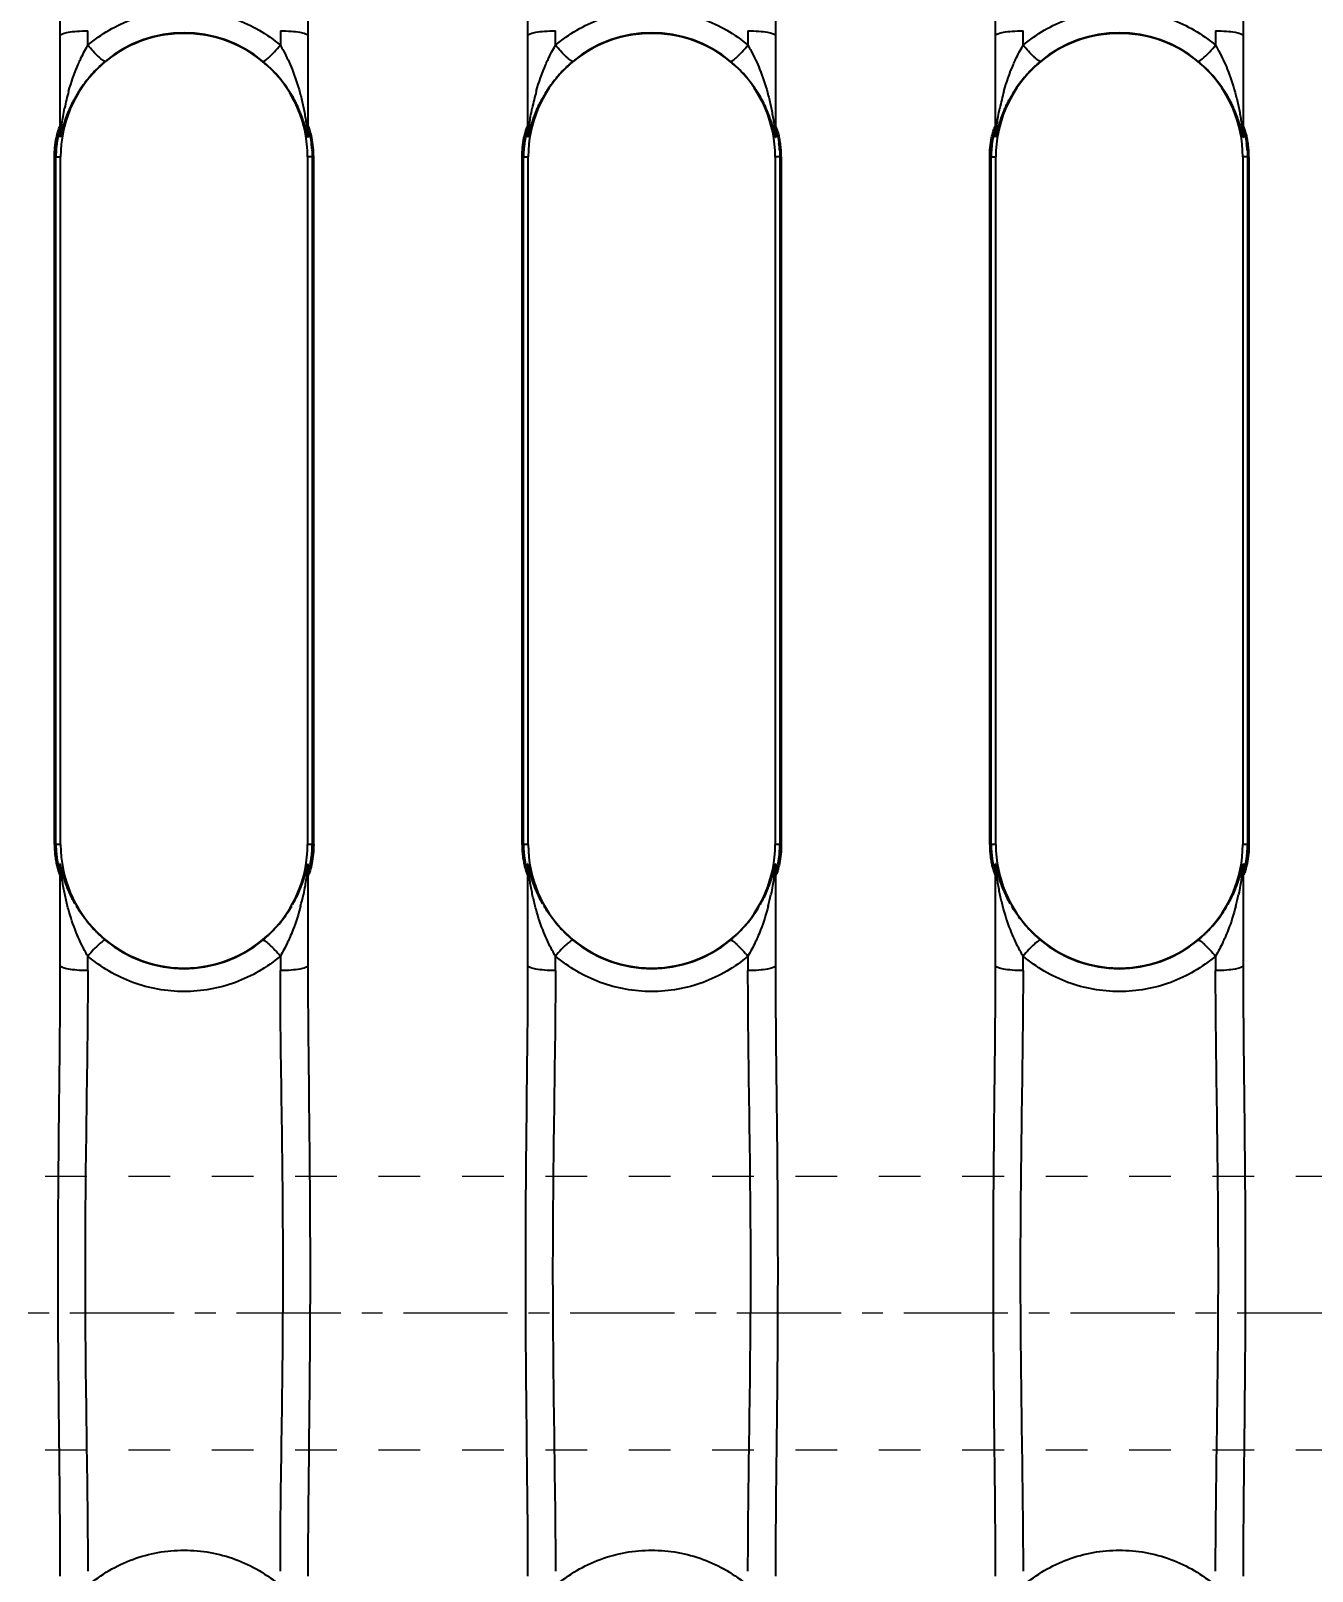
# Model space of a CAD drawing. Header units: millimetres. Extents: x 1147 to 12155, y -6137 to -4403.
# Drawn here: x 3999.1 to 4045.9, y -5354.2 to -5297.9 of the extents above; entities that cross this region are included whole.
import ezdxf

# ---------------------------------------------------------------- set-up
doc = ezdxf.new("R2010")
doc.units = ezdxf.units.MM
doc.header["$LTSCALE"] = 16.335
doc.header["$PDMODE"] = 3
doc.header["$PDSIZE"] = 0.3125
doc.linetypes.add('CENTER', pattern=[0.6, 0.375, -0.075, 0.075, -0.075])
doc.linetypes.add('HIDDEN', pattern=[0.2, 0.1, -0.1])
doc.layers.get('0').update_dxf_attribs({"linetype": 'CONTINUOUS'})
doc.layers.get('Defpoints').update_dxf_attribs({"linetype": 'CONTINUOUS'})
doc.layers.add('cool', color=153, linetype='HIDDEN', lineweight=9)
doc.layers.add('DEFAULT_2', color=8, linetype='HIDDEN')
doc.styles.get("Standard").update_dxf_attribs({"font": 'txt', "width": 0.8})
doc.dimstyles.get("Standard").update_dxf_attribs({"dimtxt": 0.15625, "dimasz": 0.1875, "dimexe": 0.125, "dimexo": 0.0625, "dimtad": 0, "dimtih": 1, "dimtoh": 1, "dimdsep": 46, "dimtxsty": 'Standard', "dimcen": 0.09, "dimadec": 0, "dimazin": 0, "dimtp": 0.01, "dimtm": 0.01, "dimtfac": 1, "dimtofl": 0, "dimtmove": 0, "dimatfit": 3, "dimfxl": 0, "dimtolj": 1, "dimarcsym": 0})

# ---------------------------------------------------------------- blocks, each defined once
blk = doc.blocks.new('*D717')
at = {"color": 4, "lineweight": -2}
blk.add_line((3824.529, -5433.772), (3814.98, -5433.772), dxfattribs=at)
at = {"layer": 'Defpoints', "color": 0}
for p in [(4103.729, -5263.772), (3814.98, -5433.772), (3824.592, -5433.772)]:
    blk.add_point(p, dxfattribs=at)
at = {"color": 6, "insert": (3801.647, -5433.772), "char_height": 8, "attachment_point": 5}
blk.add_mtext('\\A1;170.00', dxfattribs=at)
blk = doc.blocks.new('*D718')
at = {"color": 4, "lineweight": -2}
blk.add_line((3847.666, -5468.772), (3814.98, -5468.772), dxfattribs=at)
at = {"layer": 'Defpoints', "color": 0}
for p in [(4103.729, -5263.772), (3814.98, -5468.772), (3847.729, -5468.772)]:
    blk.add_point(p, dxfattribs=at)
at = {"color": 6, "insert": (3800.58, -5468.772), "char_height": 8, "attachment_point": 5}
blk.add_mtext('\\A1;205.00', dxfattribs=at)
blk = doc.blocks.new('*D719')
at = {"color": 4, "lineweight": -2}
blk.add_line((3858.729, -5479.834), (3858.729, -5513.096), dxfattribs=at)
at = {"layer": 'Defpoints', "color": 0}
for p in [(4103.729, -5263.772), (3858.729, -5479.772), (3858.729, -5513.096)]:
    blk.add_point(p, dxfattribs=at)
at = {"color": 6, "insert": (3858.729, -5528.03), "char_height": 8, "attachment_point": 5, "rotation": 90}
blk.add_mtext('\\A1;245.00', dxfattribs=at)
blk = doc.blocks.new('*D720')
at = {"color": 4, "lineweight": -2}
blk.add_line((3993.729, -5274.535), (3993.729, -5513.096), dxfattribs=at)
at = {"layer": 'Defpoints', "color": 0}
for p in [(4103.729, -5263.772), (3993.729, -5274.473), (3993.729, -5513.096)]:
    blk.add_point(p, dxfattribs=at)
at = {"color": 6, "insert": (3993.729, -5525.363), "char_height": 8, "attachment_point": 5, "rotation": 90}
blk.add_mtext('\\A1;110.00', dxfattribs=at)
blk = doc.blocks.new('*D723')
at = {"color": 4, "lineweight": -2}
blk.add_line((3852.641, -5344.772), (3818.256, -5344.772), dxfattribs=at)
at = {"layer": 'Defpoints', "color": 0}
for p in [(4103.729, -5263.772), (3818.256, -5344.772), (3852.703, -5344.772)]:
    blk.add_point(p, dxfattribs=at)
at = {"color": 6, "insert": (3807.59, -5344.772), "char_height": 8, "attachment_point": 5}
blk.add_mtext('\\A1;81.00', dxfattribs=at)
blk = doc.blocks.new('37')
at = {"layer": 'cool', "ltscale": 0.932966}
for p, q in [((734.334, -76), (1170, -76)), ((734.334, -86), (1170, -86))]:
    blk.add_line(p, q, dxfattribs=at)
at = {"layer": 'cool', "color": 1, "linetype": 'CENTER', "ltscale": 0.621977}
blk.add_line((720, -81), (1175, -81), dxfattribs=at)

msp = doc.modelspace()

# ---------------------------------------------------------------- linework, layer by layer
at = {"color": 7, "linetype": 'Continuous'}
for p, q in [((4001.168, -5298.433), (4001.168, -5297.903)), ((4008.206, -5297.903), (4008.206, -5298.433)), ((4018.261, -5298.433), (4018.261, -5297.903)), ((4025.3, -5297.903), (4025.3, -5298.433)), ((4035.355, -5298.433), (4035.355, -5297.903)), ((4042.393, -5297.903), (4042.393, -5298.433)), ((4000.162, -5301.632), (4000.162, -5298.083)), ((4009.212, -5298.083), (4009.212, -5301.632)), ((4017.256, -5301.632), (4017.256, -5298.083)), ((4026.305, -5298.083), (4026.305, -5301.632)), ((4034.349, -5301.632), (4034.349, -5298.083)), ((4043.399, -5298.083), (4043.399, -5301.632)), ((3999.95, -5327.648), (3999.95, -5302.511)), ((3999.95, -5302.511), (4000.173, -5302.511)), ((4000.002, -5327.648), (4000.002, -5302.511)), ((4000.173, -5327.648), (4000.173, -5302.511)), ((4009.201, -5302.511), (4009.201, -5327.648)), ((4009.425, -5302.511), (4009.201, -5302.511)), ((4009.373, -5302.511), (4009.373, -5327.648)), ((4009.425, -5327.648), (4009.425, -5302.511)), ((4017.043, -5327.648), (4017.043, -5302.511)), ((4017.043, -5302.511), (4017.267, -5302.511)), ((4017.095, -5327.648), (4017.095, -5302.511)), ((4017.267, -5327.648), (4017.267, -5302.511)), ((4026.294, -5302.511), (4026.294, -5327.648)), ((4026.518, -5302.511), (4026.294, -5302.511)), ((4026.466, -5302.511), (4026.466, -5327.648)), ((4026.518, -5302.511), (4026.518, -5327.648)), ((4034.137, -5327.648), (4034.137, -5302.511)), ((4034.137, -5302.511), (4034.36, -5302.511)), ((4034.189, -5327.648), (4034.189, -5302.511)), ((4034.36, -5327.648), (4034.36, -5302.511)), ((4043.388, -5302.511), (4043.388, -5327.648)), ((4043.612, -5302.511), (4043.388, -5302.511)), ((4043.56, -5302.511), (4043.56, -5327.648)), ((4043.612, -5302.511), (4043.612, -5327.648)), ((4000.173, -5327.648), (3999.95, -5327.648)), ((4009.425, -5327.648), (4009.201, -5327.648)), ((4017.267, -5327.648), (4017.043, -5327.648)), ((4026.518, -5327.648), (4026.294, -5327.648)), ((4034.36, -5327.648), (4034.137, -5327.648)), ((4043.612, -5327.648), (4043.388, -5327.648)), ((4000.162, -5332.076), (4000.162, -5328.527)), ((4009.212, -5328.527), (4009.212, -5332.076)), ((4017.256, -5332.076), (4017.256, -5328.527)), ((4026.305, -5328.527), (4026.305, -5332.076)), ((4034.349, -5332.076), (4034.349, -5328.527)), ((4043.399, -5328.527), (4043.399, -5332.076)), ((4001.168, -5332.256), (4001.168, -5331.726)), ((4008.206, -5331.726), (4008.206, -5332.256)), ((4018.261, -5332.256), (4018.261, -5331.726)), ((4025.3, -5331.726), (4025.3, -5332.256)), ((4035.355, -5332.256), (4035.355, -5331.726)), ((4042.393, -5331.726), (4042.393, -5332.256))]:
    msp.add_line(p, q, dxfattribs=at)
for centre, radius, start, end in [((4004.687, -5302.511), 4.514, 0, 180), ((4004.687, -5302.459), 4.486, 50.0576, 129.9413), ((4021.781, -5302.511), 4.514, 0, 180), ((4021.781, -5302.459), 4.486, 50.0582, 129.9419), ((4038.874, -5302.511), 4.514, 0, 180), ((4038.874, -5302.459), 4.486, 50.0582, 129.9419), ((4008.989, -5302.506), 8.851, 164.3389, 168.4206), ((4026.083, -5302.506), 8.851, 164.3389, 168.4206), ((4043.176, -5302.506), 8.851, 164.3389, 168.4206), ((3999.22, -5301.408), 0.942, 347.9554, 359.9838), ((3973.542, -5302.691), 26.622, 1.9381, 2.3377), ((3999.258, -5301.633), 0.904, 350.0447, 0.0904), ((4010.154, -5301.408), 0.942, 180.0141, 192.0456), ((4010.121, -5301.632), 0.91, 180.0251, 190.0006), ((4037.02, -5302.731), 27.81, 177.9269, 178.0608), ((4034.574, -5302.643), 25.363, 177.655, 177.9277), ((4016.314, -5301.408), 0.942, 347.9554, 359.9838), ((3990.636, -5302.691), 26.622, 1.9381, 2.3377), ((4016.352, -5301.633), 0.904, 350.0447, 0.0904), ((4027.247, -5301.408), 0.942, 180.0141, 192.0456), ((4027.215, -5301.632), 0.91, 180.0251, 190.0006), ((4054.114, -5302.731), 27.81, 177.9269, 178.0608), ((4051.668, -5302.643), 25.363, 177.655, 177.9277), ((4033.407, -5301.408), 0.942, 347.9554, 359.9838), ((4007.729, -5302.691), 26.622, 1.9381, 2.3377), ((4033.445, -5301.633), 0.904, 350.0447, 0.0904), ((4044.341, -5301.408), 0.942, 180.0141, 192.0456), ((4044.308, -5301.632), 0.91, 180.0251, 190.0006), ((4071.207, -5302.731), 27.81, 177.9269, 178.0608), ((4068.761, -5302.643), 25.363, 177.655, 177.9277), ((4005.337, -5302.542), 4.037, 4.0628, 7.3504), ((4022.43, -5302.542), 4.037, 4.0628, 7.3504), ((4039.524, -5302.542), 4.037, 4.0628, 7.3504), ((4004.687, -5327.648), 4.514, 180, 0), ((4021.781, -5327.648), 4.514, 180, 0), ((4038.874, -5327.648), 4.514, 180, 0), ((3972.354, -5327.428), 27.81, 357.9269, 358.0608), ((3999.259, -5328.526), 0.903, 359.9144, 9.9573), ((4010.115, -5328.526), 0.903, 170.0415, 180.0866), ((4035.832, -5327.468), 26.622, 181.9381, 182.3377), ((3989.448, -5327.428), 27.81, 357.9269, 358.0608), ((4016.352, -5328.526), 0.903, 359.9144, 9.9573), ((4027.209, -5328.526), 0.903, 170.0415, 180.0866), ((4052.926, -5327.468), 26.622, 181.9381, 182.3377), ((4006.541, -5327.428), 27.81, 357.9269, 358.0608), ((4033.446, -5328.526), 0.903, 359.9144, 9.9573), ((4044.302, -5328.526), 0.903, 170.0415, 180.0866), ((4070.019, -5327.468), 26.622, 181.9381, 182.3377), ((3974.8, -5327.517), 25.363, 357.655, 357.9277), ((3999.221, -5328.751), 0.942, 0.0141, 12.0456), ((4010.154, -5328.751), 0.942, 167.9548, 179.984), ((3991.893, -5327.517), 25.363, 357.655, 357.9277), ((4016.314, -5328.751), 0.942, 0.0141, 12.0456), ((4027.247, -5328.751), 0.942, 167.9548, 179.984), ((4008.987, -5327.517), 25.363, 357.655, 357.9277), ((4033.408, -5328.751), 0.942, 0.0141, 12.0456), ((4044.341, -5328.751), 0.942, 167.9548, 179.984), ((4000.349, -5327.645), 8.888, 345.276, 348.1247), ((4017.442, -5327.645), 8.888, 345.2757, 348.1241), ((4034.536, -5327.645), 8.888, 345.2757, 348.1241), ((4004.687, -5327.7), 4.486, 230.0586, 309.9424), ((4021.781, -5327.7), 4.486, 230.0584, 309.9418), ((4038.874, -5327.7), 4.486, 230.0584, 309.9418)]:
    msp.add_arc(centre, radius, start, end, dxfattribs=at)
for points, knots in [([(4000.162, -5298.083), (4000.162, -5296.228), (4000.112, -5292.509), (4000.068, -5286.926), (4000.112, -5281.342), (4000.162, -5277.623), (4000.162, -5275.768)], [0, 0, 0, 0, 0.249311, 0.500002, 0.750674, 1, 1, 1, 1]), ([(4009.212, -5275.768), (4009.212, -5277.623), (4009.262, -5281.342), (4009.307, -5286.926), (4009.262, -5292.509), (4009.212, -5296.228), (4009.212, -5298.083)], [0, 0, 0, 0, 0.249325, 0.5, 0.750675, 1, 1, 1, 1]), ([(4017.256, -5298.083), (4017.256, -5296.228), (4017.205, -5292.509), (4017.161, -5286.926), (4017.205, -5281.342), (4017.256, -5277.623), (4017.256, -5275.768)], [0, 0, 0, 0, 0.249311, 0.500002, 0.750674, 1, 1, 1, 1]), ([(4026.305, -5275.768), (4026.305, -5277.623), (4026.356, -5281.342), (4026.4, -5286.926), (4026.356, -5292.509), (4026.305, -5296.228), (4026.305, -5298.083)], [0, 0, 0, 0, 0.249324, 0.499998, 0.750687, 1, 1, 1, 1]), ([(4034.349, -5298.083), (4034.349, -5296.228), (4034.299, -5292.509), (4034.255, -5286.926), (4034.299, -5281.342), (4034.349, -5277.623), (4034.349, -5275.768)], [0, 0, 0, 0, 0.249311, 0.500002, 0.750674, 1, 1, 1, 1]), ([(4043.399, -5275.768), (4043.399, -5277.623), (4043.449, -5281.342), (4043.493, -5286.926), (4043.45, -5292.509), (4043.399, -5296.228), (4043.399, -5298.083)], [0, 0, 0, 0, 0.249324, 0.499998, 0.750687, 1, 1, 1, 1]), ([(4001.168, -5298.433), (4001.651, -5298.023), (4002.772, -5297.364), (4004.687, -5297.022), (4006.602, -5297.364), (4007.723, -5298.023), (4008.206, -5298.433)], [0, 0, 0, 0, 0.249585, 0.500007, 0.750432, 1, 1, 1, 1]), ([(4018.261, -5298.433), (4018.745, -5298.023), (4019.866, -5297.364), (4021.781, -5297.022), (4023.696, -5297.364), (4024.817, -5298.023), (4025.3, -5298.433)], [0, 0, 0, 0, 0.24958, 0.500005, 0.750428, 1, 1, 1, 1]), ([(4035.355, -5298.433), (4035.838, -5298.023), (4036.959, -5297.364), (4038.874, -5297.022), (4040.789, -5297.364), (4041.91, -5298.023), (4042.393, -5298.433)], [0, 0, 0, 0, 0.24958, 0.500005, 0.750428, 1, 1, 1, 1]), ([(4000.162, -5298.083), (4000.162, -5298.046), (4000.292, -5297.987), (4000.48, -5297.948), (4000.8, -5297.91), (4001.034, -5297.903), (4001.168, -5297.903)], [0, 0, 0, 0, 0.105188, 0.315079, 0.615704, 1, 1, 1, 1]), ([(4008.206, -5297.903), (4008.34, -5297.903), (4008.575, -5297.91), (4008.894, -5297.948), (4009.082, -5297.987), (4009.212, -5298.046), (4009.212, -5298.083)], [0, 0, 0, 0, 0.384296, 0.684921, 0.894812, 1, 1, 1, 1]), ([(4017.256, -5298.083), (4017.256, -5298.046), (4017.386, -5297.987), (4017.574, -5297.948), (4017.893, -5297.91), (4018.128, -5297.903), (4018.261, -5297.903)], [0, 0, 0, 0, 0.105188, 0.315079, 0.615704, 1, 1, 1, 1]), ([(4025.3, -5297.903), (4025.433, -5297.903), (4025.668, -5297.91), (4025.988, -5297.948), (4026.175, -5297.987), (4026.305, -5298.046), (4026.305, -5298.083)], [0, 0, 0, 0, 0.384296, 0.684921, 0.894812, 1, 1, 1, 1]), ([(4034.349, -5298.083), (4034.349, -5298.046), (4034.479, -5297.987), (4034.667, -5297.948), (4034.987, -5297.91), (4035.221, -5297.903), (4035.355, -5297.903)], [0, 0, 0, 0, 0.105188, 0.315079, 0.615704, 1, 1, 1, 1]), ([(4042.393, -5297.903), (4042.527, -5297.903), (4042.762, -5297.91), (4043.081, -5297.948), (4043.269, -5297.987), (4043.399, -5298.046), (4043.399, -5298.083)], [0, 0, 0, 0, 0.384296, 0.684921, 0.894812, 1, 1, 1, 1]), ([(4000.815, -5299.13), (4000.842, -5299.069), (4000.949, -5298.832), (4001.07, -5298.6), (4001.168, -5298.433)], [0, 0, 0, 0, 0.255328, 1, 1, 1, 1]), ([(4001.807, -5299.019), (4001.796, -5299.023), (4001.762, -5299.009), (4001.71, -5298.976), (4001.639, -5298.92), (4001.52, -5298.813), (4001.36, -5298.649), (4001.232, -5298.507), (4001.168, -5298.433)], [0, 0, 0, 0, 0.039768, 0.112527, 0.216204, 0.346578, 0.663689, 1, 1, 1, 1]), ([(4007.567, -5299.019), (4007.577, -5299.022), (4007.607, -5299.012), (4007.684, -5298.965), (4007.818, -5298.848), (4008.002, -5298.662), (4008.137, -5298.513), (4008.206, -5298.433)], [0, 0, 0, 0, 0.034739, 0.098255, 0.31502, 0.636272, 1, 1, 1, 1]), ([(4008.206, -5298.433), (4008.246, -5298.501), (4008.405, -5298.785), (4008.542, -5299.08), (4008.634, -5299.308)], [0, 0, 0, 0, 0.243206, 1, 1, 1, 1]), ([(4017.909, -5299.13), (4017.935, -5299.069), (4018.042, -5298.832), (4018.163, -5298.6), (4018.261, -5298.433)], [0, 0, 0, 0, 0.255328, 1, 1, 1, 1]), ([(4018.9, -5299.019), (4018.889, -5299.023), (4018.856, -5299.009), (4018.804, -5298.976), (4018.733, -5298.92), (4018.613, -5298.813), (4018.453, -5298.649), (4018.326, -5298.507), (4018.261, -5298.433)], [0, 0, 0, 0, 0.039768, 0.112527, 0.216204, 0.346578, 0.663689, 1, 1, 1, 1]), ([(4024.661, -5299.019), (4024.671, -5299.022), (4024.7, -5299.012), (4024.777, -5298.965), (4024.912, -5298.848), (4025.096, -5298.662), (4025.23, -5298.513), (4025.3, -5298.433)], [0, 0, 0, 0, 0.034738, 0.098254, 0.315018, 0.636269, 1, 1, 1, 1]), ([(4025.3, -5298.433), (4025.34, -5298.501), (4025.499, -5298.785), (4025.635, -5299.08), (4025.727, -5299.308)], [0, 0, 0, 0, 0.243206, 1, 1, 1, 1]), ([(4035.002, -5299.13), (4035.029, -5299.069), (4035.136, -5298.832), (4035.257, -5298.6), (4035.355, -5298.433)], [0, 0, 0, 0, 0.255328, 1, 1, 1, 1]), ([(4035.994, -5299.019), (4035.983, -5299.023), (4035.949, -5299.009), (4035.897, -5298.976), (4035.826, -5298.92), (4035.707, -5298.813), (4035.547, -5298.649), (4035.419, -5298.507), (4035.355, -5298.433)], [0, 0, 0, 0, 0.039768, 0.112527, 0.216204, 0.346578, 0.663689, 1, 1, 1, 1]), ([(4041.754, -5299.019), (4041.764, -5299.022), (4041.794, -5299.012), (4041.871, -5298.965), (4042.005, -5298.848), (4042.19, -5298.662), (4042.324, -5298.513), (4042.393, -5298.433)], [0, 0, 0, 0, 0.034738, 0.098254, 0.315018, 0.636269, 1, 1, 1, 1]), ([(4042.393, -5298.433), (4042.433, -5298.501), (4042.592, -5298.785), (4042.729, -5299.08), (4042.821, -5299.308)], [0, 0, 0, 0, 0.243206, 1, 1, 1, 1]), ([(4008.92, -5300.163), (4008.961, -5300.309), (4009.015, -5300.531), (4009.077, -5300.828), (4009.117, -5301.047), (4009.152, -5301.264), (4009.174, -5301.433), (4009.193, -5301.568), (4009.197, -5301.616), (4009.212, -5301.678), (4009.212, -5301.642), (4009.212, -5301.632)], [0, 0, 0, 0, 0.292745, 0.438531, 0.582185, 0.722214, 0.857925, 0.920652, 0.965542, 0.980282, 1, 1, 1, 1]), ([(4026.014, -5300.163), (4026.054, -5300.309), (4026.109, -5300.531), (4026.17, -5300.828), (4026.21, -5301.047), (4026.245, -5301.264), (4026.268, -5301.433), (4026.287, -5301.568), (4026.29, -5301.616), (4026.305, -5301.678), (4026.305, -5301.642), (4026.305, -5301.632)], [0, 0, 0, 0, 0.292745, 0.438531, 0.582185, 0.722214, 0.857925, 0.920652, 0.965542, 0.980282, 1, 1, 1, 1]), ([(4043.107, -5300.163), (4043.148, -5300.309), (4043.202, -5300.531), (4043.264, -5300.828), (4043.304, -5301.047), (4043.339, -5301.264), (4043.361, -5301.433), (4043.38, -5301.568), (4043.384, -5301.616), (4043.399, -5301.678), (4043.399, -5301.642), (4043.399, -5301.632)], [0, 0, 0, 0, 0.292745, 0.438531, 0.582185, 0.722214, 0.857925, 0.920652, 0.965542, 0.980282, 1, 1, 1, 1]), ([(4000.162, -5301.632), (4000.162, -5301.737), (4000.223, -5301.238), (4000.257, -5301.054), (4000.298, -5300.83), (4000.318, -5300.73)], [0, 0, 0, 0, 0.341336, 0.665225, 1, 1, 1, 1]), ([(4017.256, -5301.632), (4017.256, -5301.737), (4017.317, -5301.238), (4017.351, -5301.054), (4017.391, -5300.83), (4017.412, -5300.73)], [0, 0, 0, 0, 0.341336, 0.665225, 1, 1, 1, 1]), ([(4034.349, -5301.632), (4034.349, -5301.737), (4034.41, -5301.238), (4034.444, -5301.054), (4034.485, -5300.83), (4034.505, -5300.73)], [0, 0, 0, 0, 0.341336, 0.665225, 1, 1, 1, 1]), ([(4000.135, -5301.418), (4000.14, -5301.407), (4000.154, -5301.37), (4000.162, -5301.401), (4000.162, -5301.408)], [0, 0, 0, 0, 0.626438, 1, 1, 1, 1]), ([(4009.24, -5301.419), (4009.234, -5301.407), (4009.221, -5301.37), (4009.212, -5301.401), (4009.212, -5301.408)], [0, 0, 0, 0, 0.628048, 1, 1, 1, 1]), ([(4017.228, -5301.418), (4017.233, -5301.407), (4017.247, -5301.37), (4017.256, -5301.401), (4017.256, -5301.408)], [0, 0, 0, 0, 0.626438, 1, 1, 1, 1]), ([(4026.518, -5302.511), (4026.518, -5302.43), (4026.512, -5302.269), (4026.491, -5302.045), (4026.45, -5301.82), (4026.424, -5301.671), (4026.305, -5301.322), (4026.305, -5301.408)], [0, 0, 0, 0, 0.214987, 0.421209, 0.609636, 0.771139, 1, 1, 1, 1]), ([(4034.322, -5301.418), (4034.327, -5301.407), (4034.341, -5301.37), (4034.349, -5301.401), (4034.349, -5301.408)], [0, 0, 0, 0, 0.626438, 1, 1, 1, 1]), ([(4043.612, -5302.511), (4043.612, -5302.43), (4043.606, -5302.269), (4043.585, -5302.045), (4043.544, -5301.82), (4043.517, -5301.671), (4043.399, -5301.322), (4043.399, -5301.408)], [0, 0, 0, 0, 0.214987, 0.421209, 0.609636, 0.771139, 1, 1, 1, 1]), ([(3999.95, -5302.511), (3999.95, -5302.279), (3999.979, -5301.959), (4000.069, -5301.599), (4000.112, -5301.466), (4000.135, -5301.418)], [0, 0, 0, 0, 0.624992, 0.858526, 1, 1, 1, 1]), ([(4000.142, -5301.605), (4000.141, -5301.599), (4000.139, -5301.581), (4000.113, -5301.619), (4000.104, -5301.67), (4000.072, -5301.78), (4000.048, -5301.92), (4000.033, -5302.028), (4000.027, -5302.087)], [0, 0, 0, 0, 0.031586, 0.058655, 0.179649, 0.387453, 0.666809, 1, 1, 1, 1]), ([(4009.233, -5301.605), (4009.233, -5301.599), (4009.234, -5301.583), (4009.259, -5301.612), (4009.266, -5301.658), (4009.296, -5301.752), (4009.318, -5301.877), (4009.334, -5301.973), (4009.34, -5302.026)], [0, 0, 0, 0, 0.034845, 0.059758, 0.176762, 0.382078, 0.661724, 1, 1, 1, 1]), ([(4009.425, -5302.511), (4009.425, -5302.279), (4009.395, -5301.959), (4009.306, -5301.599), (4009.262, -5301.466), (4009.24, -5301.419)], [0, 0, 0, 0, 0.624591, 0.858263, 1, 1, 1, 1]), ([(4017.043, -5302.511), (4017.043, -5302.279), (4017.073, -5301.959), (4017.162, -5301.599), (4017.205, -5301.466), (4017.228, -5301.418)], [0, 0, 0, 0, 0.624992, 0.858526, 1, 1, 1, 1]), ([(4017.235, -5301.605), (4017.235, -5301.599), (4017.233, -5301.581), (4017.206, -5301.619), (4017.198, -5301.67), (4017.165, -5301.78), (4017.142, -5301.92), (4017.127, -5302.028), (4017.12, -5302.087)], [0, 0, 0, 0, 0.031586, 0.058655, 0.179649, 0.387453, 0.666809, 1, 1, 1, 1]), ([(4026.326, -5301.605), (4026.326, -5301.599), (4026.327, -5301.583), (4026.353, -5301.612), (4026.36, -5301.658), (4026.39, -5301.752), (4026.412, -5301.877), (4026.427, -5301.973), (4026.434, -5302.026)], [0, 0, 0, 0, 0.034845, 0.059758, 0.176762, 0.382078, 0.661724, 1, 1, 1, 1]), ([(4034.137, -5302.511), (4034.137, -5302.279), (4034.166, -5301.959), (4034.256, -5301.599), (4034.299, -5301.466), (4034.322, -5301.418)], [0, 0, 0, 0, 0.624992, 0.858526, 1, 1, 1, 1]), ([(4034.329, -5301.605), (4034.328, -5301.599), (4034.326, -5301.581), (4034.3, -5301.619), (4034.291, -5301.67), (4034.259, -5301.78), (4034.235, -5301.92), (4034.22, -5302.028), (4034.214, -5302.087)], [0, 0, 0, 0, 0.031586, 0.058655, 0.179649, 0.387453, 0.666809, 1, 1, 1, 1]), ([(4043.42, -5301.605), (4043.42, -5301.599), (4043.421, -5301.583), (4043.446, -5301.612), (4043.453, -5301.658), (4043.483, -5301.752), (4043.505, -5301.877), (4043.521, -5301.973), (4043.527, -5302.026)], [0, 0, 0, 0, 0.034845, 0.059758, 0.176762, 0.382078, 0.661724, 1, 1, 1, 1]), ([(4000.027, -5302.087), (4000.023, -5302.121), (4000.009, -5302.262), (4000.002, -5302.403), (4000.002, -5302.511)], [0, 0, 0, 0, 0.240867, 1, 1, 1, 1]), ([(4017.12, -5302.087), (4017.116, -5302.121), (4017.102, -5302.262), (4017.095, -5302.403), (4017.095, -5302.511)], [0, 0, 0, 0, 0.240867, 1, 1, 1, 1]), ([(4034.214, -5302.087), (4034.21, -5302.121), (4034.196, -5302.262), (4034.189, -5302.403), (4034.189, -5302.511)], [0, 0, 0, 0, 0.240867, 1, 1, 1, 1]), ([(3999.95, -5327.648), (3999.95, -5327.729), (3999.956, -5327.89), (3999.977, -5328.114), (4000.018, -5328.339), (4000.044, -5328.488), (4000.162, -5328.837), (4000.162, -5328.751)], [0, 0, 0, 0, 0.21499, 0.42121, 0.609642, 0.77114, 1, 1, 1, 1]), ([(4000.002, -5327.648), (4000.002, -5327.76), (4000.01, -5327.925), (4000.033, -5328.135), (4000.054, -5328.274), (4000.077, -5328.389), (4000.097, -5328.481), (4000.118, -5328.533), (4000.127, -5328.568), (4000.136, -5328.57)], [0, 0, 0, 0, 0.358861, 0.52633, 0.677356, 0.80557, 0.905304, 0.971566, 1, 1, 1, 1]), ([(4009.425, -5327.648), (4009.425, -5327.881), (4009.395, -5328.203), (4009.305, -5328.564), (4009.261, -5328.696), (4009.239, -5328.743)], [0, 0, 0, 0, 0.626809, 0.860208, 1, 1, 1, 1]), ([(4009.348, -5328.073), (4009.352, -5328.039), (4009.366, -5327.898), (4009.373, -5327.756), (4009.373, -5327.648)], [0, 0, 0, 0, 0.240833, 1, 1, 1, 1]), ([(4017.043, -5327.648), (4017.043, -5327.729), (4017.049, -5327.89), (4017.07, -5328.114), (4017.111, -5328.339), (4017.137, -5328.488), (4017.256, -5328.837), (4017.256, -5328.751)], [0, 0, 0, 0, 0.21499, 0.42121, 0.609642, 0.77114, 1, 1, 1, 1]), ([(4017.095, -5327.648), (4017.095, -5327.76), (4017.103, -5327.925), (4017.127, -5328.135), (4017.147, -5328.274), (4017.17, -5328.389), (4017.191, -5328.481), (4017.211, -5328.533), (4017.221, -5328.568), (4017.229, -5328.57)], [0, 0, 0, 0, 0.358861, 0.52633, 0.677356, 0.80557, 0.905304, 0.971566, 1, 1, 1, 1]), ([(4026.518, -5327.648), (4026.518, -5327.88), (4026.488, -5328.201), (4026.399, -5328.561), (4026.356, -5328.694), (4026.333, -5328.741)], [0, 0, 0, 0, 0.62537, 0.85881, 1, 1, 1, 1]), ([(4026.441, -5328.073), (4026.445, -5328.039), (4026.459, -5327.898), (4026.466, -5327.756), (4026.466, -5327.648)], [0, 0, 0, 0, 0.240833, 1, 1, 1, 1]), ([(4034.137, -5327.648), (4034.137, -5327.729), (4034.143, -5327.89), (4034.164, -5328.114), (4034.205, -5328.339), (4034.231, -5328.488), (4034.349, -5328.837), (4034.349, -5328.751)], [0, 0, 0, 0, 0.21499, 0.42121, 0.609642, 0.77114, 1, 1, 1, 1]), ([(4034.189, -5327.648), (4034.189, -5327.76), (4034.197, -5327.925), (4034.22, -5328.135), (4034.241, -5328.274), (4034.264, -5328.389), (4034.284, -5328.481), (4034.305, -5328.533), (4034.314, -5328.568), (4034.323, -5328.57)], [0, 0, 0, 0, 0.358861, 0.52633, 0.677356, 0.80557, 0.905304, 0.971566, 1, 1, 1, 1]), ([(4043.612, -5327.648), (4043.612, -5327.88), (4043.582, -5328.201), (4043.492, -5328.561), (4043.449, -5328.694), (4043.426, -5328.741)], [0, 0, 0, 0, 0.62537, 0.85881, 1, 1, 1, 1]), ([(4043.535, -5328.073), (4043.539, -5328.039), (4043.553, -5327.898), (4043.56, -5327.756), (4043.56, -5327.648)], [0, 0, 0, 0, 0.240833, 1, 1, 1, 1]), ([(4009.212, -5328.527), (4009.212, -5328.415), (4009.148, -5328.943), (4009.112, -5329.138), (4009.069, -5329.37), (4009.047, -5329.474)], [0, 0, 0, 0, 0.347136, 0.66834, 1, 1, 1, 1]), ([(4009.233, -5328.554), (4009.233, -5328.56), (4009.235, -5328.578), (4009.261, -5328.54), (4009.27, -5328.489), (4009.302, -5328.379), (4009.326, -5328.239), (4009.341, -5328.131), (4009.348, -5328.073)], [0, 0, 0, 0, 0.031532, 0.058615, 0.179548, 0.387286, 0.666665, 1, 1, 1, 1]), ([(4026.305, -5328.527), (4026.306, -5328.415), (4026.242, -5328.943), (4026.205, -5329.138), (4026.162, -5329.37), (4026.14, -5329.474)], [0, 0, 0, 0, 0.347144, 0.668346, 1, 1, 1, 1]), ([(4026.326, -5328.554), (4026.326, -5328.56), (4026.329, -5328.578), (4026.355, -5328.54), (4026.364, -5328.489), (4026.396, -5328.379), (4026.419, -5328.239), (4026.435, -5328.131), (4026.441, -5328.073)], [0, 0, 0, 0, 0.031532, 0.058615, 0.179548, 0.387286, 0.666665, 1, 1, 1, 1]), ([(4043.399, -5328.527), (4043.399, -5328.415), (4043.335, -5328.943), (4043.299, -5329.138), (4043.256, -5329.37), (4043.234, -5329.474)], [0, 0, 0, 0, 0.347144, 0.668346, 1, 1, 1, 1]), ([(4043.42, -5328.554), (4043.42, -5328.56), (4043.422, -5328.578), (4043.448, -5328.54), (4043.457, -5328.489), (4043.489, -5328.379), (4043.513, -5328.239), (4043.528, -5328.131), (4043.535, -5328.073)], [0, 0, 0, 0, 0.031532, 0.058615, 0.179548, 0.387286, 0.666665, 1, 1, 1, 1]), ([(4000.459, -5330.016), (4000.418, -5329.868), (4000.362, -5329.644), (4000.3, -5329.344), (4000.259, -5329.122), (4000.224, -5328.902), (4000.201, -5328.73), (4000.181, -5328.593), (4000.178, -5328.545), (4000.163, -5328.481), (4000.162, -5328.517), (4000.162, -5328.527)], [0, 0, 0, 0, 0.292464, 0.43817, 0.581836, 0.721916, 0.857656, 0.920666, 0.965942, 0.980761, 1, 1, 1, 1]), ([(4009.239, -5328.743), (4009.234, -5328.753), (4009.219, -5328.788), (4009.212, -5328.758), (4009.212, -5328.751)], [0, 0, 0, 0, 0.611254, 1, 1, 1, 1]), ([(4017.553, -5330.016), (4017.512, -5329.868), (4017.456, -5329.644), (4017.393, -5329.344), (4017.353, -5329.122), (4017.317, -5328.902), (4017.294, -5328.73), (4017.275, -5328.593), (4017.271, -5328.545), (4017.256, -5328.481), (4017.256, -5328.517), (4017.256, -5328.527)], [0, 0, 0, 0, 0.292464, 0.43817, 0.581836, 0.721916, 0.857656, 0.920666, 0.965942, 0.980761, 1, 1, 1, 1]), ([(4026.333, -5328.741), (4026.328, -5328.752), (4026.314, -5328.789), (4026.305, -5328.758), (4026.305, -5328.751)], [0, 0, 0, 0, 0.623232, 1, 1, 1, 1]), ([(4034.646, -5330.016), (4034.605, -5329.868), (4034.549, -5329.644), (4034.487, -5329.344), (4034.446, -5329.122), (4034.411, -5328.902), (4034.388, -5328.73), (4034.368, -5328.593), (4034.365, -5328.545), (4034.35, -5328.481), (4034.349, -5328.517), (4034.349, -5328.527)], [0, 0, 0, 0, 0.292464, 0.43817, 0.581836, 0.721916, 0.857656, 0.920666, 0.965942, 0.980761, 1, 1, 1, 1]), ([(4043.426, -5328.741), (4043.421, -5328.752), (4043.407, -5328.789), (4043.399, -5328.758), (4043.399, -5328.751)], [0, 0, 0, 0, 0.623232, 1, 1, 1, 1]), ([(4008.945, -5329.904), (4008.868, -5330.197), (4008.746, -5330.581), (4008.592, -5330.953), (4008.552, -5331.045)], [0, 0, 0, 0, 0.752194, 1, 1, 1, 1]), ([(4026.039, -5329.904), (4025.962, -5330.197), (4025.839, -5330.581), (4025.686, -5330.953), (4025.646, -5331.045)], [0, 0, 0, 0, 0.752194, 1, 1, 1, 1]), ([(4043.132, -5329.904), (4043.055, -5330.197), (4042.933, -5330.581), (4042.779, -5330.953), (4042.739, -5331.045)], [0, 0, 0, 0, 0.752194, 1, 1, 1, 1]), ([(4001.168, -5331.726), (4001.128, -5331.658), (4000.971, -5331.379), (4000.836, -5331.087), (4000.745, -5330.861)], [0, 0, 0, 0, 0.243245, 1, 1, 1, 1]), ([(4001.807, -5331.14), (4001.797, -5331.137), (4001.768, -5331.147), (4001.691, -5331.194), (4001.556, -5331.311), (4001.372, -5331.497), (4001.237, -5331.646), (4001.168, -5331.726)], [0, 0, 0, 0, 0.034738, 0.098252, 0.315012, 0.636262, 1, 1, 1, 1]), ([(4007.567, -5331.14), (4007.579, -5331.136), (4007.612, -5331.15), (4007.664, -5331.183), (4007.735, -5331.239), (4007.855, -5331.346), (4008.015, -5331.51), (4008.142, -5331.652), (4008.206, -5331.726)], [0, 0, 0, 0, 0.039768, 0.112527, 0.216204, 0.346578, 0.66369, 1, 1, 1, 1]), ([(4008.552, -5331.045), (4008.526, -5331.104), (4008.421, -5331.336), (4008.303, -5331.562), (4008.206, -5331.726)], [0, 0, 0, 0, 0.255268, 1, 1, 1, 1]), ([(4018.261, -5331.726), (4018.222, -5331.658), (4018.065, -5331.379), (4017.929, -5331.087), (4017.838, -5330.861)], [0, 0, 0, 0, 0.243245, 1, 1, 1, 1]), ([(4018.9, -5331.14), (4018.891, -5331.137), (4018.861, -5331.147), (4018.784, -5331.194), (4018.649, -5331.311), (4018.465, -5331.497), (4018.331, -5331.646), (4018.261, -5331.726)], [0, 0, 0, 0, 0.034738, 0.098254, 0.315018, 0.636269, 1, 1, 1, 1]), ([(4024.661, -5331.14), (4024.672, -5331.136), (4024.706, -5331.15), (4024.757, -5331.183), (4024.828, -5331.239), (4024.948, -5331.346), (4025.108, -5331.51), (4025.236, -5331.652), (4025.3, -5331.726)], [0, 0, 0, 0, 0.039768, 0.112527, 0.216205, 0.346579, 0.66369, 1, 1, 1, 1]), ([(4025.646, -5331.045), (4025.62, -5331.104), (4025.515, -5331.336), (4025.396, -5331.562), (4025.3, -5331.726)], [0, 0, 0, 0, 0.255268, 1, 1, 1, 1]), ([(4035.355, -5331.726), (4035.315, -5331.658), (4035.158, -5331.379), (4035.023, -5331.087), (4034.932, -5330.861)], [0, 0, 0, 0, 0.243245, 1, 1, 1, 1]), ([(4035.994, -5331.14), (4035.984, -5331.137), (4035.955, -5331.147), (4035.878, -5331.194), (4035.743, -5331.311), (4035.559, -5331.497), (4035.424, -5331.646), (4035.355, -5331.726)], [0, 0, 0, 0, 0.034738, 0.098254, 0.315018, 0.636269, 1, 1, 1, 1]), ([(4041.754, -5331.14), (4041.766, -5331.136), (4041.799, -5331.15), (4041.851, -5331.183), (4041.922, -5331.239), (4042.042, -5331.346), (4042.202, -5331.51), (4042.329, -5331.652), (4042.393, -5331.726)], [0, 0, 0, 0, 0.039768, 0.112527, 0.216205, 0.346579, 0.66369, 1, 1, 1, 1]), ([(4042.739, -5331.045), (4042.713, -5331.104), (4042.608, -5331.336), (4042.49, -5331.562), (4042.393, -5331.726)], [0, 0, 0, 0, 0.255268, 1, 1, 1, 1]), ([(4008.206, -5331.726), (4007.723, -5332.136), (4006.602, -5332.795), (4004.687, -5333.137), (4002.772, -5332.795), (4001.651, -5332.136), (4001.168, -5331.726)], [0, 0, 0, 0, 0.249579, 0.500007, 0.750427, 1, 1, 1, 1]), ([(4025.3, -5331.726), (4024.817, -5332.136), (4023.695, -5332.795), (4021.781, -5333.137), (4019.866, -5332.795), (4018.745, -5332.136), (4018.261, -5331.726)], [0, 0, 0, 0, 0.24958, 0.500005, 0.750428, 1, 1, 1, 1]), ([(4042.393, -5331.726), (4041.91, -5332.136), (4040.789, -5332.795), (4038.874, -5333.137), (4036.959, -5332.795), (4035.838, -5332.136), (4035.355, -5331.726)], [0, 0, 0, 0, 0.24958, 0.500005, 0.750428, 1, 1, 1, 1]), ([(4000.162, -5354.391), (4000.162, -5352.536), (4000.112, -5348.817), (4000.068, -5343.234), (4000.112, -5337.65), (4000.162, -5333.931), (4000.162, -5332.076)], [0, 0, 0, 0, 0.249311, 0.500002, 0.750674, 1, 1, 1, 1]), ([(4001.168, -5332.256), (4001.034, -5332.256), (4000.8, -5332.249), (4000.48, -5332.211), (4000.292, -5332.172), (4000.162, -5332.113), (4000.162, -5332.076)], [0, 0, 0, 0, 0.384295, 0.684921, 0.894812, 1, 1, 1, 1]), ([(4001.168, -5332.256), (4001.168, -5334.079), (4001.105, -5337.738), (4001.047, -5343.234), (4001.105, -5348.729), (4001.168, -5352.388), (4001.168, -5354.211)], [0, 0, 0, 0, 0.249108, 0.5, 0.750892, 1, 1, 1, 1]), ([(4009.212, -5332.076), (4009.212, -5332.113), (4009.082, -5332.172), (4008.894, -5332.211), (4008.575, -5332.249), (4008.34, -5332.256), (4008.206, -5332.256)], [0, 0, 0, 0, 0.105188, 0.315079, 0.615705, 1, 1, 1, 1]), ([(4008.206, -5354.211), (4008.206, -5352.388), (4008.27, -5348.729), (4008.327, -5343.234), (4008.27, -5337.738), (4008.206, -5334.079), (4008.206, -5332.256)], [0, 0, 0, 0, 0.249107, 0.499999, 0.750892, 1, 1, 1, 1]), ([(4009.212, -5332.076), (4009.212, -5333.931), (4009.262, -5337.65), (4009.307, -5343.234), (4009.262, -5348.817), (4009.212, -5352.536), (4009.212, -5354.391)], [0, 0, 0, 0, 0.249325, 0.5, 0.750675, 1, 1, 1, 1]), ([(4017.256, -5354.391), (4017.256, -5352.536), (4017.205, -5348.817), (4017.161, -5343.234), (4017.205, -5337.65), (4017.256, -5333.931), (4017.256, -5332.076)], [0, 0, 0, 0, 0.249311, 0.500002, 0.750674, 1, 1, 1, 1]), ([(4018.261, -5332.256), (4018.128, -5332.256), (4017.893, -5332.249), (4017.574, -5332.211), (4017.386, -5332.172), (4017.256, -5332.113), (4017.256, -5332.076)], [0, 0, 0, 0, 0.384295, 0.684921, 0.894812, 1, 1, 1, 1]), ([(4018.261, -5332.256), (4018.261, -5334.079), (4018.198, -5337.738), (4018.141, -5343.234), (4018.198, -5348.729), (4018.261, -5352.388), (4018.261, -5354.211)], [0, 0, 0, 0, 0.249108, 0.5, 0.750892, 1, 1, 1, 1]), ([(4026.305, -5332.076), (4026.305, -5332.113), (4026.175, -5332.172), (4025.988, -5332.211), (4025.668, -5332.249), (4025.433, -5332.256), (4025.3, -5332.256)], [0, 0, 0, 0, 0.105188, 0.315079, 0.615705, 1, 1, 1, 1]), ([(4025.3, -5354.211), (4025.3, -5352.388), (4025.363, -5348.729), (4025.421, -5343.234), (4025.363, -5337.738), (4025.3, -5334.079), (4025.3, -5332.256)], [0, 0, 0, 0, 0.249107, 0.499999, 0.750892, 1, 1, 1, 1]), ([(4026.305, -5332.076), (4026.305, -5333.931), (4026.356, -5337.65), (4026.4, -5343.234), (4026.356, -5348.817), (4026.305, -5352.536), (4026.305, -5354.391)], [0, 0, 0, 0, 0.249324, 0.499998, 0.750687, 1, 1, 1, 1]), ([(4034.349, -5354.391), (4034.349, -5352.536), (4034.299, -5348.817), (4034.255, -5343.234), (4034.299, -5337.65), (4034.349, -5333.931), (4034.349, -5332.076)], [0, 0, 0, 0, 0.249311, 0.500002, 0.750674, 1, 1, 1, 1]), ([(4035.355, -5332.256), (4035.221, -5332.256), (4034.987, -5332.249), (4034.667, -5332.211), (4034.479, -5332.172), (4034.349, -5332.113), (4034.349, -5332.076)], [0, 0, 0, 0, 0.384295, 0.684921, 0.894812, 1, 1, 1, 1]), ([(4035.355, -5332.256), (4035.355, -5334.079), (4035.292, -5337.738), (4035.234, -5343.234), (4035.292, -5348.729), (4035.355, -5352.388), (4035.355, -5354.211)], [0, 0, 0, 0, 0.249108, 0.5, 0.750892, 1, 1, 1, 1]), ([(4043.399, -5332.076), (4043.399, -5332.113), (4043.269, -5332.172), (4043.081, -5332.211), (4042.762, -5332.249), (4042.527, -5332.256), (4042.393, -5332.256)], [0, 0, 0, 0, 0.105188, 0.315079, 0.615705, 1, 1, 1, 1]), ([(4042.393, -5354.211), (4042.393, -5352.388), (4042.457, -5348.729), (4042.514, -5343.234), (4042.457, -5337.738), (4042.393, -5334.079), (4042.393, -5332.256)], [0, 0, 0, 0, 0.249107, 0.499999, 0.750892, 1, 1, 1, 1]), ([(4043.399, -5332.076), (4043.399, -5333.931), (4043.449, -5337.65), (4043.493, -5343.234), (4043.45, -5348.817), (4043.399, -5352.536), (4043.399, -5354.391)], [0, 0, 0, 0, 0.249324, 0.499998, 0.750687, 1, 1, 1, 1]), ([(4001.168, -5354.741), (4001.651, -5354.331), (4002.772, -5353.672), (4004.687, -5353.33), (4006.602, -5353.672), (4007.723, -5354.331), (4008.206, -5354.741)], [0, 0, 0, 0, 0.249585, 0.500007, 0.750432, 1, 1, 1, 1]), ([(4018.261, -5354.741), (4018.745, -5354.331), (4019.866, -5353.672), (4021.781, -5353.33), (4023.696, -5353.672), (4024.817, -5354.331), (4025.3, -5354.741)], [0, 0, 0, 0, 0.24958, 0.500005, 0.750428, 1, 1, 1, 1]), ([(4035.355, -5354.741), (4035.838, -5354.331), (4036.959, -5353.672), (4038.874, -5353.33), (4040.789, -5353.672), (4041.91, -5354.331), (4042.393, -5354.741)], [0, 0, 0, 0, 0.24958, 0.500005, 0.750428, 1, 1, 1, 1])]:
    msp.add_open_spline(points, degree=3, knots=knots, dxfattribs=at)
for points in [[(4000.467, -5300.117), (4000.561, -5299.781), (4000.676, -5299.45), (4000.815, -5299.13)], [(4017.56, -5300.117), (4017.654, -5299.781), (4017.77, -5299.45), (4017.909, -5299.13)], [(4034.654, -5300.117), (4034.748, -5299.781), (4034.863, -5299.45), (4035.002, -5299.13)], [(4008.634, -5299.308), (4008.746, -5299.587), (4008.841, -5299.873), (4008.92, -5300.163)], [(4025.727, -5299.308), (4025.839, -5299.587), (4025.934, -5299.873), (4026.014, -5300.163)], [(4042.821, -5299.308), (4042.933, -5299.587), (4043.028, -5299.873), (4043.107, -5300.163)], [(4009.363, -5302.256), (4009.369, -5302.341), (4009.373, -5302.426), (4009.373, -5302.511)], [(4026.457, -5302.256), (4026.463, -5302.341), (4026.466, -5302.426), (4026.466, -5302.511)], [(4043.55, -5302.256), (4043.556, -5302.341), (4043.56, -5302.426), (4043.56, -5302.511)], [(4000.745, -5330.861), (4000.633, -5330.586), (4000.539, -5330.303), (4000.459, -5330.016)], [(4017.838, -5330.861), (4017.727, -5330.586), (4017.632, -5330.303), (4017.553, -5330.016)], [(4034.932, -5330.861), (4034.82, -5330.586), (4034.726, -5330.303), (4034.646, -5330.016)]]:
    msp.add_open_spline(points, degree=3, dxfattribs=at)
at = {"layer": 'DEFAULT_2', "color": 8, "linetype": 'HIDDEN'}
for centre, radius, start, end in [((4004.472, -5302.727), 4.83, 32.4893, 50.1393), ((4021.565, -5302.727), 4.83, 32.4893, 50.1393), ((4038.659, -5302.727), 4.83, 32.4893, 50.1393), ((4004.847, -5302.689), 4.762, 148.2044, 151.7318), ((4004.534, -5302.685), 4.755, 24.0048, 32.4641), ((4021.94, -5302.689), 4.762, 148.2044, 151.7318), ((4021.627, -5302.685), 4.755, 24.0048, 32.4641), ((4039.034, -5302.689), 4.762, 148.2044, 151.7318), ((4038.721, -5302.685), 4.755, 24.0048, 32.4641)]:
    msp.add_arc(centre, radius, start, end, dxfattribs=at)
for points, knots in [([(4001.807, -5299.019), (4001.707, -5299.102), (4001.327, -5299.448), (4001.001, -5299.854), (4000.799, -5300.18)], [0, 0, 0, 0, 0.25291, 1, 1, 1, 1]), ([(4018.9, -5299.019), (4018.801, -5299.102), (4018.42, -5299.448), (4018.095, -5299.854), (4017.892, -5300.18)], [0, 0, 0, 0, 0.25291, 1, 1, 1, 1]), ([(4035.994, -5299.019), (4035.894, -5299.102), (4035.514, -5299.448), (4035.188, -5299.854), (4034.986, -5300.18)], [0, 0, 0, 0, 0.25291, 1, 1, 1, 1]), ([(4000.652, -5300.433), (4000.529, -5300.662), (4000.375, -5301.014), (4000.25, -5301.434), (4000.196, -5301.646), (4000.176, -5301.741), (4000.163, -5301.78)], [0, 0, 0, 0, 0.542831, 0.797747, 0.913384, 1, 1, 1, 1]), ([(4009.226, -5301.79), (4009.225, -5301.795), (4009.225, -5301.81), (4009.209, -5301.785), (4009.206, -5301.757), (4009.19, -5301.702), (4009.176, -5301.638), (4009.157, -5301.565), (4009.138, -5301.489), (4009.093, -5301.326), (4009.014, -5301.077), (4008.926, -5300.86), (4008.878, -5300.751)], [0, 0, 0, 0, 0.012979, 0.022308, 0.053739, 0.104199, 0.165791, 0.232669, 0.303205, 0.376293, 0.682255, 1, 1, 1, 1]), ([(4017.746, -5300.433), (4017.623, -5300.662), (4017.469, -5301.014), (4017.344, -5301.434), (4017.289, -5301.646), (4017.269, -5301.741), (4017.257, -5301.78)], [0, 0, 0, 0, 0.542831, 0.797747, 0.913384, 1, 1, 1, 1]), ([(4026.319, -5301.79), (4026.319, -5301.795), (4026.318, -5301.81), (4026.303, -5301.785), (4026.3, -5301.757), (4026.284, -5301.702), (4026.269, -5301.638), (4026.251, -5301.565), (4026.231, -5301.489), (4026.186, -5301.326), (4026.107, -5301.077), (4026.02, -5300.86), (4025.971, -5300.751)], [0, 0, 0, 0, 0.012979, 0.022308, 0.053739, 0.104199, 0.165791, 0.232669, 0.303205, 0.376293, 0.682255, 1, 1, 1, 1]), ([(4034.839, -5300.433), (4034.716, -5300.662), (4034.562, -5301.014), (4034.437, -5301.434), (4034.383, -5301.646), (4034.363, -5301.741), (4034.35, -5301.78)], [0, 0, 0, 0, 0.542831, 0.797747, 0.913384, 1, 1, 1, 1]), ([(4043.413, -5301.79), (4043.412, -5301.795), (4043.412, -5301.81), (4043.396, -5301.785), (4043.393, -5301.757), (4043.377, -5301.702), (4043.363, -5301.638), (4043.344, -5301.565), (4043.325, -5301.489), (4043.28, -5301.326), (4043.201, -5301.077), (4043.113, -5300.86), (4043.065, -5300.751)], [0, 0, 0, 0, 0.012979, 0.022308, 0.053739, 0.104199, 0.165791, 0.232669, 0.303205, 0.376293, 0.682255, 1, 1, 1, 1]), ([(4000.7, -5329.812), (4000.621, -5329.672), (4000.479, -5329.386), (4000.344, -5329.038), (4000.25, -5328.722), (4000.218, -5328.607), (4000.151, -5328.312), (4000.149, -5328.369)], [0, 0, 0, 0, 0.310272, 0.610108, 0.75356, 0.888321, 1, 1, 1, 1]), ([(4008.661, -5329.836), (4008.741, -5329.695), (4008.851, -5329.48), (4008.974, -5329.181), (4009.051, -5328.969), (4009.121, -5328.73), (4009.157, -5328.613), (4009.221, -5328.31), (4009.226, -5328.369)], [0, 0, 0, 0, 0.309558, 0.460719, 0.608776, 0.75222, 0.886478, 1, 1, 1, 1]), ([(4017.793, -5329.812), (4017.714, -5329.672), (4017.572, -5329.385), (4017.437, -5329.038), (4017.344, -5328.722), (4017.311, -5328.607), (4017.245, -5328.312), (4017.242, -5328.369)], [0, 0, 0, 0, 0.310273, 0.61011, 0.753563, 0.888323, 1, 1, 1, 1]), ([(4025.754, -5329.836), (4025.835, -5329.695), (4025.944, -5329.48), (4026.067, -5329.181), (4026.144, -5328.969), (4026.214, -5328.73), (4026.25, -5328.613), (4026.314, -5328.31), (4026.319, -5328.369)], [0, 0, 0, 0, 0.309559, 0.460721, 0.608778, 0.752223, 0.886482, 1, 1, 1, 1]), ([(4034.887, -5329.812), (4034.808, -5329.672), (4034.666, -5329.385), (4034.531, -5329.038), (4034.437, -5328.722), (4034.405, -5328.607), (4034.338, -5328.312), (4034.336, -5328.369)], [0, 0, 0, 0, 0.310273, 0.61011, 0.753563, 0.888323, 1, 1, 1, 1]), ([(4042.848, -5329.836), (4042.928, -5329.695), (4043.038, -5329.48), (4043.161, -5329.181), (4043.238, -5328.969), (4043.308, -5328.73), (4043.344, -5328.613), (4043.408, -5328.31), (4043.413, -5328.369)], [0, 0, 0, 0, 0.309559, 0.460721, 0.608778, 0.752223, 0.886482, 1, 1, 1, 1]), ([(4001.807, -5331.14), (4001.694, -5331.046), (4001.268, -5330.655), (4000.912, -5330.187), (4000.7, -5329.812)], [0, 0, 0, 0, 0.253925, 1, 1, 1, 1]), ([(4007.567, -5331.14), (4007.678, -5331.047), (4008.098, -5330.663), (4008.45, -5330.205), (4008.661, -5329.836)], [0, 0, 0, 0, 0.253784, 1, 1, 1, 1]), ([(4018.9, -5331.14), (4018.788, -5331.046), (4018.361, -5330.655), (4018.005, -5330.187), (4017.793, -5329.812)], [0, 0, 0, 0, 0.253926, 1, 1, 1, 1]), ([(4024.661, -5331.14), (4024.772, -5331.047), (4025.191, -5330.663), (4025.543, -5330.205), (4025.754, -5329.836)], [0, 0, 0, 0, 0.253785, 1, 1, 1, 1]), ([(4035.994, -5331.14), (4035.881, -5331.046), (4035.455, -5330.655), (4035.099, -5330.187), (4034.887, -5329.812)], [0, 0, 0, 0, 0.253926, 1, 1, 1, 1]), ([(4041.754, -5331.14), (4041.865, -5331.047), (4042.285, -5330.663), (4042.637, -5330.205), (4042.848, -5329.836)], [0, 0, 0, 0, 0.253785, 1, 1, 1, 1])]:
    msp.add_open_spline(points, degree=3, knots=knots, dxfattribs=at)

# ---------------------------------------------------------------- block references
msp.add_blockref('37', (3103.729, -5263.772))

# ---------------------------------------------------------------- dimensions: what is measured, and where the dimension line sits
for feature_location, offset, dtype, picture, middle in [((3847.729, -5468.772), (-32.749, 0), 0, '*D718', (3800.58, -5468.772)), ((3824.592, -5433.772), (-9.612, 0), 0, '*D717', (3801.647, -5433.772)), ((3852.703, -5344.772), (-34.447, 0), 0, '*D723', (3807.59, -5344.772)), ((3858.729, -5479.772), (0, -33.325), 1, '*D719', (3858.729, -5528.03)), ((3993.729, -5274.473), (0, -238.624), 1, '*D720', (3993.729, -5525.363))]:
    dim = msp.add_ordinate_dim(feature_location=feature_location, offset=offset, dtype=dtype, origin=(4103.729, -5263.772), dimstyle='Standard', override={"dimtxt": 8, "dimasz": 10, "dimgap": 0, "dimtih": 0, "dimtoh": 0, "dimzin": 0, "dimcen": 0, "dimclrd": 4, "dimclre": 4, "dimclrt": 6, "dimadec": 2, "dimtp": 0, "dimtm": 0, "dimtzin": 0})
    dim.commit()
    dim.dimension.update_dxf_attribs({"geometry": picture, "text_midpoint": middle})

doc.saveas('drawing.dxf')
